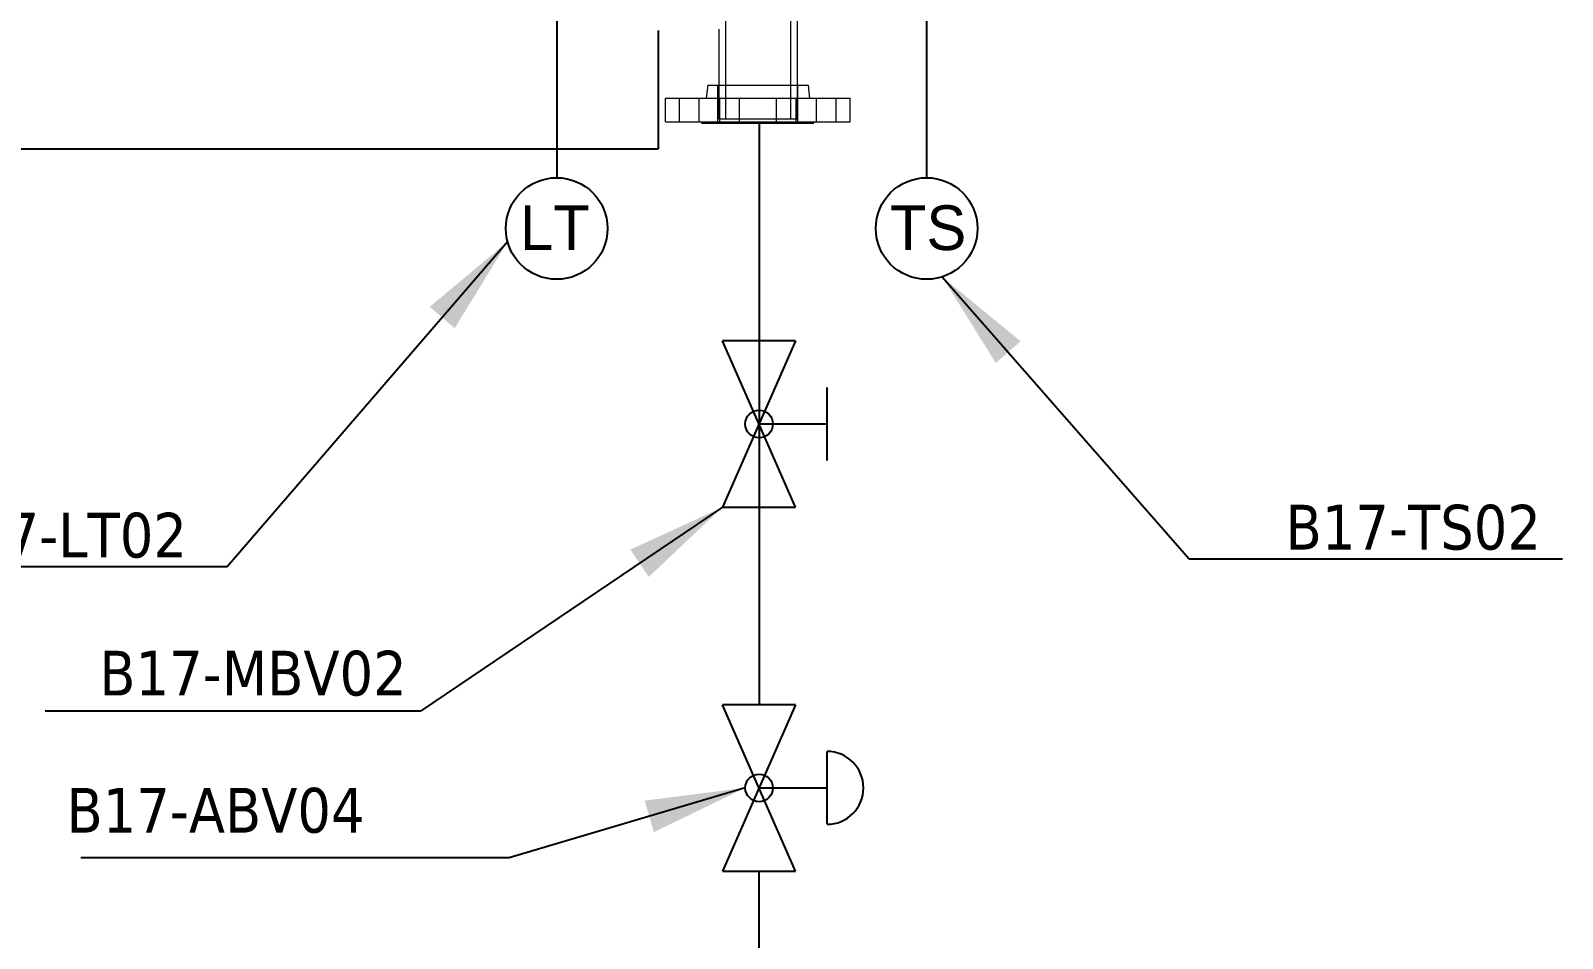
# Model space of a CAD drawing. Header units: millimetres. Extents: x -6314 to 11113, y -129 to 3675.
# Drawn here: x 1684.8 to 2067.2, y 2483.7 to 2710.5 of the extents above; entities that cross this region are included whole.
import ezdxf

# ---------------------------------------------------------------- set-up
doc = ezdxf.new("R2010")
doc.units = ezdxf.units.MM
doc.layers.add('Equipment', color=123, linetype='Continuous')
doc.layers.add('HW LINE', color=1, linetype='Continuous')
doc.dimstyles.new('ISO-25', dxfattribs={"dimtxt": 2.5, "dimasz": 2.5, "dimexe": 1.25, "dimexo": 0.625, "dimtad": 1, "dimtxsty": 'Standard', "dimcen": 2.5, "dimadec": 0, "dimazin": 0, "dimtfac": 1, "dimtmove": 0, "dimatfit": 3, "dimfxl": 1, "dimarcsym": 0})

# ---------------------------------------------------------------- blocks, each defined once
blk = doc.blocks.new('A$C22f65225')
at = {"layer": 'Equipment', "linetype": 'Continuous', "lineweight": 0, "extrusion": (0, 1, 0)}
for p, q in [((-7.37, 30), (-7.37, 1)), ((7.37, 30), (7.37, 1)), ((8.89, 27.21), (8.89, 8.59)), ((-8.89, 21.3), (-8.89, 8.59)), ((-11.38, 8.59), (-11.73, 5.69)), ((-11.38, 8.59), (11.38, 8.59)), ((-9.07, 0), (-9.07, 8.59)), ((-8.89, 8.59), (-8.89, 1)), ((8.89, 8.59), (8.89, 1)), ((9.07, 0), (9.07, 8.59)), ((11.38, 8.59), (11.73, 5.69)), ((-20.95, 5.69), (20.95, 5.69)), ((-20.95, 0.3), (-20.95, 5.69)), ((-17.76, 0.3), (-17.76, 5.69)), ((-13.31, 0.3), (-13.31, 5.69)), ((-8.66, 0.3), (-8.66, 5.69)), ((-4.21, 0.3), (-4.21, 5.69)), ((4.21, 0.3), (4.21, 5.69)), ((8.66, 0.3), (8.66, 5.69)), ((13.31, 0.3), (13.31, 5.69)), ((17.76, 0.3), (17.76, 5.69)), ((20.95, 0.3), (20.95, 5.69)), ((-20.95, 0.3), (20.95, 0.3)), ((-12.7, 0), (-12.7, 0.3)), ((-12.7, 0), (12.7, 0)), ((-8.89, 1), (8.89, 1)), ((12.7, 0), (12.7, 0.3))]:
    blk.add_line(p, q, dxfattribs=at)

msp = doc.modelspace()

# ---------------------------------------------------------------- linework, layer by layer
for p, q in [((1816.16, 2759.36), (1816.16, 2673.78)), ((1908.5, 2751.25), (1908.5, 2673.78)), ((1866.69, 2289.98), (1866.69, 2500.54))]:
    msp.add_line(p, q)
at = {"linetype": 'Continuous', "lineweight": -3}
for p, q in [((1875.81, 2591.46), (1857.56, 2633.05)), ((1875.81, 2633.05), (1857.56, 2591.46)), ((1875.81, 2633.05), (1857.56, 2633.05)), ((1883.65, 2603.16), (1883.65, 2621.35)), ((1866.69, 2612.25), (1883.65, 2612.25)), ((1857.56, 2591.46), (1875.81, 2591.46)), ((1875.81, 2500.54), (1857.56, 2542.12)), ((1875.81, 2542.12), (1857.56, 2500.54)), ((1875.81, 2542.12), (1857.56, 2542.12)), ((1883.65, 2512.23), (1883.65, 2530.43)), ((1866.69, 2521.33), (1883.65, 2521.33)), ((1857.56, 2500.54), (1875.81, 2500.54))]:
    msp.add_line(p, q, dxfattribs=at)
for points in [[(1866.69, 2687.42), (1866.69, 2542.12)], [(1866.69, 2568.58), (1866.69, 2547.49), (1866.69, 2547.49)]]:
    msp.add_lwpolyline(points)
for centre, radius in [((1816.16, 2661.08), 12.69), ((1908.5, 2661.08), 12.69), ((1866.69, 2612.25), 3.45), ((1866.69, 2521.33), 3.45)]:
    msp.add_circle(centre, radius)
msp.add_arc((1883.65, 2521.33), 9.1, 270, 90, dxfattribs=at)
at = {"layer": 'HW LINE'}
msp.add_line((1841.5, 2710.52), (1841.5, 2681.01), dxfattribs=at)
msp.add_lwpolyline([(1620.28, 2681.01), (1648.37, 2681.01), (1752, 2681.01), (1841.5, 2681.01)], dxfattribs=at)

# ---------------------------------------------------------------- block references
at = {"xscale": 1.1, "yscale": 1.1, "zscale": 1.1}
msp.add_blockref('A$C22f65225', (1866.39, 2687.42), dxfattribs=at)

# ---------------------------------------------------------------- texts
at = {"width": 777.1843}
for s, insert, char_height, attachment_point in [('LT', (1807, 2666.87), 11.166, 1), ('TS', (1899.33, 2666.87), 11.166, 1), ('{\\fTahoma|b0|i0|c0|p34;B17-LT02}', (1661.16, 2590.06), 11.1664, 1), ('{\\fTahoma|b0|i0|c0|p34;B17-TS02}', (2061.85, 2592.05), 11.1664, 3), ('{\\fTahoma|b0|i0|c0|p34;B17-MBV02}', (1778.72, 2555.58), 11.1664, 3), ('{\\fTahoma|b0|i0|c0|p34;B17-ABV04}', (1693.81, 2521.32), 11.1664, 1)]:
    msp.add_mtext(s, dxfattribs=dict(at, insert=insert, char_height=char_height, attachment_point=attachment_point))

# ---------------------------------------------------------------- leaders
at = {"linetype": 'Continuous', "lineweight": -3}
for points in [[(1803.91, 2657.77), (1733.91, 2576.56), (1655.8, 2576.56)], [(1912.4, 2649.01), (1974.07, 2578.54), (2067.21, 2578.54)], [(1857.56, 2591.46), (1782.16, 2540.47), (1688.45, 2540.47)], [(1863.23, 2521.33), (1804.3, 2503.84), (1697.38, 2503.84)]]:
    msp.add_leader(points, dimstyle='ISO-25', override={"dimscale": 10, "dimtad": 0}, dxfattribs=at)

doc.saveas('drawing.dxf')
